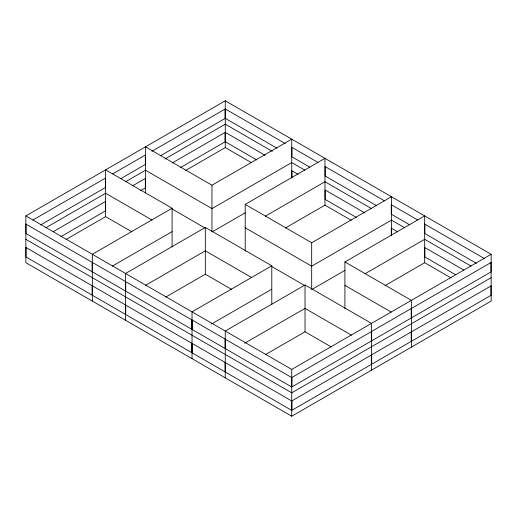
<?xml version="1.0" encoding="UTF-8"?>
<svg xmlns="http://www.w3.org/2000/svg" width="517" height="517" viewBox="0 0 517 517"><rect width="100%" height="100%" fill="white"/><g stroke="black" fill="none" stroke-linecap="round" stroke-linejoin="round"><path stroke-width="0.78" d="M25.85 215.919L225.263 100.783L491.15 254.293L491.15 301.081L291.737 416.217L25.85 262.707L25.85 215.919L291.737 369.422L491.15 254.293M32.985 219.958L105.449 178.126L105.449 187.522L40.649 224.934M112.725 173.886L145.329 155.061L145.329 164.496L121.049 178.514M151.94 151.287L225.095 109.048L225.095 118.445L160.296 155.856M45.968 227.7L105.617 193.261L152.004 220.042M125.56 181.745L145.497 170.235L211.97 208.609L291.737 162.558L304.894 170.151M164.923 159.023L225.263 124.183L272.349 151.365M132.843 185.661L145.329 178.455L145.329 187.891L140.475 190.695M53.193 231.687L105.449 201.52L105.449 210.917L60.857 236.663M172.142 163.017L225.095 132.442L225.095 141.839L180.504 167.586M66.079 239.481L105.617 216.655L131.925 231.842M185.726 170.403L225.263 147.578L251.579 162.765M172.09 246.964L172.09 208.241L92.323 254.293L92.323 301.081M145.497 192.822L145.497 146.841L211.97 185.215L291.737 139.163L291.737 177.887M112.435 266.074L172.09 231.635M271.793 304.532L271.793 265.809L205.32 227.428L125.56 273.48L125.56 320.275M245.207 251.191L245.207 204.402L324.973 158.351L324.973 205.139L285.436 227.965M245.265 212.784L211.97 232.004L211.97 185.215M145.671 285.261L205.32 250.823L251.714 277.61M265.318 216.184L324.973 181.745L371.361 208.532M165.789 297.042L205.32 274.217L231.635 289.41M271.793 265.809L192.027 311.861L192.027 358.649M245.207 204.402L311.68 242.783L391.44 196.725L391.44 235.448M211.453 324.043L271.793 289.203M371.503 370.159L371.503 323.371L305.03 284.996L225.263 331.048L225.263 377.837M344.91 308.759L344.91 261.97L424.677 215.919L424.677 262.707L385.146 285.533M344.968 270.346L311.68 289.572L311.68 242.783M244.683 343.23L305.03 308.39L351.424 335.171M365.028 273.752L424.677 239.313L471.071 266.093M265.492 354.61L305.03 331.785L331.339 346.978M490.982 262.552L411.551 308.41L411.551 317.813L490.982 271.955L490.982 262.352M491.15 277.687L291.737 392.817L25.85 239.313M490.982 285.953L411.551 331.804L411.551 341.207L490.982 295.349L490.982 285.746M285.3 143.603L225.431 109.042L225.431 118.445L276.95 148.185M317.949 162.403L291.905 147.371L291.905 156.819L309.722 167.107M384.312 200.77L325.141 166.603L325.141 176.013L376.654 205.753M417.658 219.971L391.615 204.932L391.615 214.387L409.432 224.675M484.713 258.733L424.845 224.171L424.845 233.574L476.364 263.315M404.598 227.719L391.44 220.126L311.68 266.177L245.207 227.797M265.111 155.346L225.431 132.436L225.431 141.839L256.762 159.927M298.07 174.326L291.905 170.765L291.905 177.854M364.821 212.907L325.141 189.998L325.141 199.407L356.465 217.489M397.78 231.887L391.615 228.327L391.615 235.416M463.833 270.074L424.845 247.565L424.845 256.968L455.477 274.656M324.973 205.139L351.282 220.332M424.677 262.707L450.992 277.9M344.91 261.97L411.383 300.345L411.383 347.133M344.91 285.365L391.304 312.145M172.09 208.241L105.617 169.867L105.617 216.655M171.812 208.816L205.049 228.01M271.515 266.384L304.752 285.571M26.018 224.171L92.155 262.352L92.155 271.755L26.018 233.574L26.018 223.984M26.018 247.565L92.155 285.746L92.155 295.155L26.018 256.968L26.018 247.378M424.509 223.926L424.509 233.38M424.509 247.32L424.509 256.775M391.272 204.784L391.272 214.193M391.272 228.184L391.272 235.235M305.03 284.996L305.03 331.785M291.737 369.422L291.737 416.217M291.569 147.222L291.569 156.625M291.569 170.616L291.569 177.674M225.263 100.783L225.263 147.578M205.32 227.428L205.32 274.217M371.335 331.636L291.905 377.488L291.905 386.89L371.335 341.033L371.335 331.636M411.215 308.565L371.671 331.397L371.671 340.839L411.215 318.007L411.215 308.565M371.335 355.03L291.905 400.888L291.905 410.285L371.335 364.427L371.335 355.03M411.215 331.959L371.671 354.791L371.671 364.233L411.215 341.401L411.215 331.959M125.385 281.494L92.491 262.5L92.491 271.955L125.385 290.948L125.385 281.494M191.859 319.92L125.728 281.733L125.728 291.142L191.859 329.323L191.859 319.92M225.095 339.055L192.195 320.062L192.195 329.516L225.095 348.51L225.095 339.055M291.569 377.481L225.431 339.301L225.431 348.704L291.569 386.89L291.569 377.481M125.385 304.888L92.491 285.895L92.491 295.349L125.385 314.342L125.385 304.888M191.859 343.314L125.728 305.133L125.728 314.536L191.859 352.717L191.859 343.314M225.095 362.449L192.195 343.456L192.195 352.911L225.095 371.904L225.095 362.449M291.569 400.875L225.431 362.695L225.431 372.104L291.569 410.285L291.569 400.875"/></g></svg>
